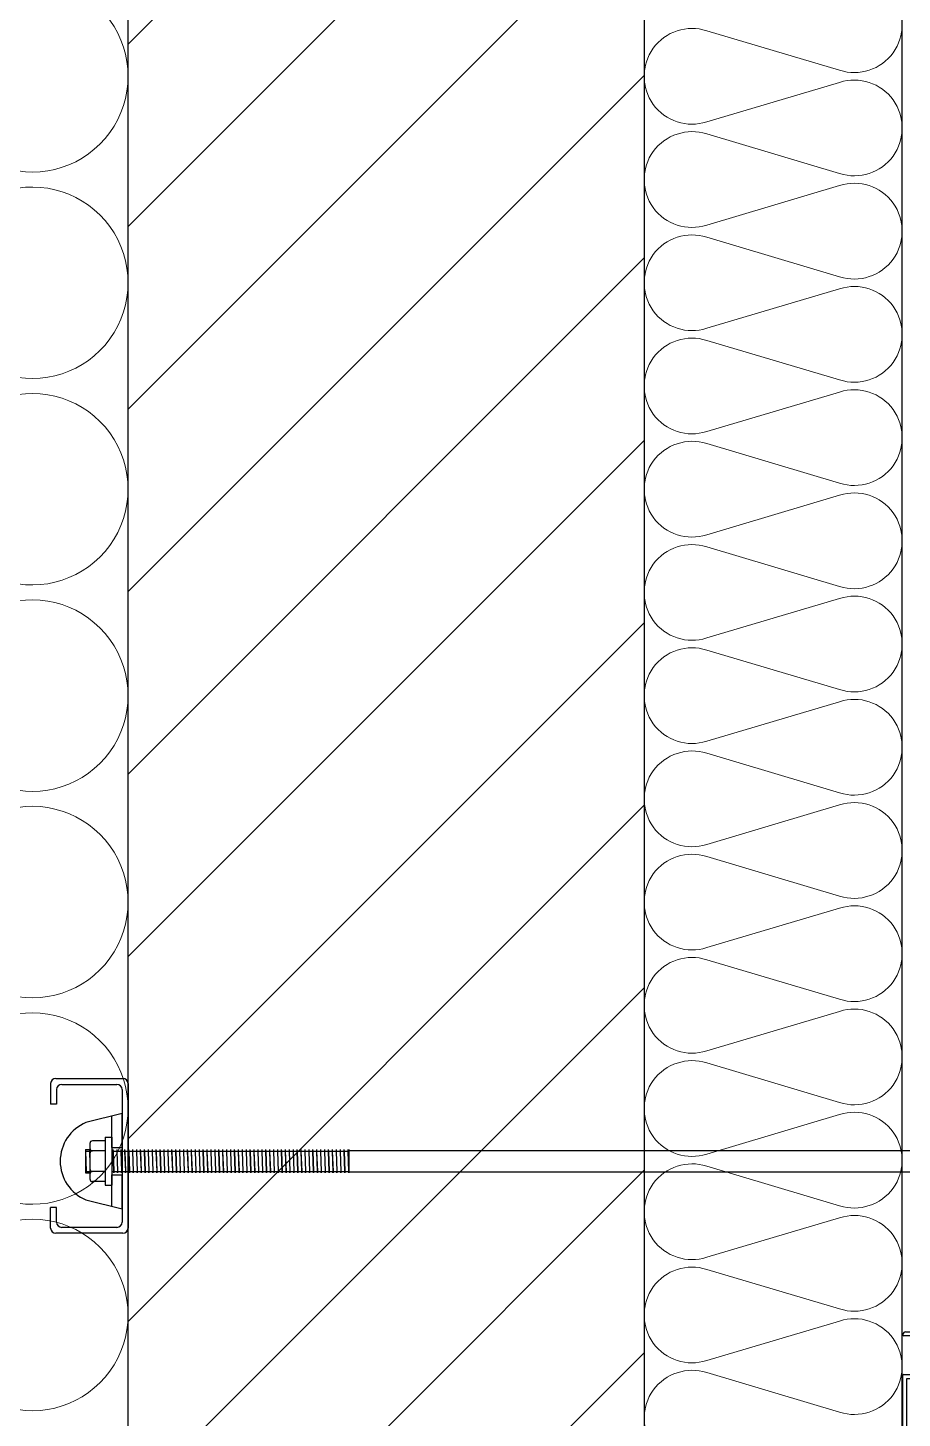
# Model space of a CAD drawing. Header units: millimetres. Extents: x 232323 to 272954, y -5343 to 8721.
# Drawn here: x 239774 to 240113, y 7435 to 7973 of the extents above; entities that cross this region are included whole.
import ezdxf

# ---------------------------------------------------------------- set-up
doc = ezdxf.new("R2010")
doc.units = ezdxf.units.MM
doc.header["$MEASUREMENT"] = 0
doc.linetypes.add('DASHDOTX2', pattern=[2, 1, -0.5, 0, -0.5])
doc.layers.get('0').update_dxf_attribs({"linetype": 'CONTINUOUS'})
for name, color, linetype, lineweight in [('A-MKXS-LEAD', 7, 'CONTINUOUS', 25), ('A-MKXS-MAK2', 3, 'DASHDOTX2', 25), ('A-WAXM-BLOC', 3, 'CONTINUOUS', 25), ('A-XXXX-FIN3', 4, 'CONTINUOUS', 25), ('A-XXXX-HATC', 8, 'CONTINUOUS', 18), ('A-XXXX-INSL2', 8, 'CONTINUOUS', 18)]:
    doc.layers.add(name, color=color, linetype=linetype, lineweight=lineweight)

# ---------------------------------------------------------------- blocks, each defined once
blk = doc.blocks.new('safeguard')
at = {"color": 6}
for p, q in [((1933061.79, 129645.73), (1933061.79, 129107.73)), ((1933111.79, 129645.73), (1933061.79, 129645.73)), ((1933111.79, 129645.73), (1933111.79, 129636.73)), ((1933062.39, 129645.13), (1933062.39, 129108.33)), ((1933111.19, 129645.13), (1933062.39, 129645.13)), ((1933111.19, 129645.13), (1933111.19, 129637.33)), ((1933111.19, 129637.33), (1933102.79, 129637.33)), ((1933102.79, 129636.73), (1933102.79, 129637.33)), ((1933111.79, 129636.73), (1933102.79, 129636.73)), ((1933065.24, 129136.32), (1933065.24, 129136.43)), ((1933065.34, 129136.43), (1933065.24, 129136.43)), ((1933065.31, 129109.93), (1933065.24, 129136.13)), ((1933065.54, 129136.43), (1933066.44, 129136.43)), ((1933066.74, 129136.13), (1933066.74, 129126.43)), ((1933081.74, 129126.43), (1933081.74, 129136.13)), ((1933082.04, 129136.43), (1933148.43, 129136.43)), ((1933148.73, 129136.13), (1933148.73, 129126.43)), ((1933163.74, 129126.43), (1933163.74, 129136.13)), ((1933164.04, 129136.43), (1933164.24, 129136.43)), ((1933165.24, 129135.43), (1933165.24, 129112.72)), ((1933066.74, 129126.43), (1933081.74, 129126.43)), ((1933083.28, 129123.35), (1933083.28, 129115.8)), ((1933083.61, 129123.96), (1933084.4, 129123.17)), ((1933083.64, 129124.39), (1933084.83, 129123.19)), ((1933083.78, 129124.69), (1933085.13, 129123.34)), ((1933084.01, 129124.92), (1933085.36, 129123.56)), ((1933084.31, 129125.06), (1933085.5, 129123.87)), ((1933084.74, 129125.08), (1933085.52, 129124.3)), ((1933086.02, 129122.93), (1933086.02, 129123.76)), ((1933093.52, 129123.43), (1933093.52, 129122.93)), ((1933100.97, 129123.43), (1933093.52, 129123.43)), ((1933100.97, 129123.43), (1933093.52, 129123.43)), ((1933100.97, 129122.93), (1933100.97, 129123.43)), ((1933108.47, 129123.76), (1933108.47, 129122.93)), ((1933109.76, 129125.08), (1933108.97, 129124.3)), ((1933110.18, 129125.06), (1933108.99, 129123.87)), ((1933110.49, 129124.92), (1933109.14, 129123.56)), ((1933110.71, 129124.69), (1933109.36, 129123.34)), ((1933110.86, 129124.39), (1933109.66, 129123.19)), ((1933110.88, 129123.96), (1933110.09, 129123.17)), ((1933111.29, 129115.8), (1933111.29, 129123.51)), ((1933148.73, 129126.43), (1933163.74, 129126.43)), ((1933093.02, 129122.43), (1933086.52, 129122.43)), ((1933107.97, 129122.43), (1933101.47, 129122.43)), ((1933066.74, 129115.73), (1933066.81, 129109.74)), ((1933072.24, 129115.73), (1933066.74, 129115.73)), ((1933069.19, 129115.73), (1933069.19, 129108.33)), ((1933069.79, 129115.73), (1933069.19, 129115.73)), ((1933069.79, 129115.73), (1933069.79, 129107.73)), ((1933072.24, 129108.73), (1933072.24, 129115.73)), ((1933083.23, 129115.66), (1933082.73, 129115.17)), ((1933082.73, 129114.46), (1933083.23, 129113.97)), ((1933083.28, 129113.82), (1933083.28, 129110.77)), ((1933111.29, 129110.77), (1933111.29, 129113.82)), ((1933111.85, 129115.17), (1933111.35, 129115.66)), ((1933111.35, 129113.97), (1933111.85, 129114.46)), ((1933069.79, 129107.73), (1933061.79, 129107.73)), ((1933069.19, 129108.33), (1933062.39, 129108.33)), ((1933065.31, 129109.43), (1933065.31, 129109.61)), ((1933065.49, 129109.43), (1933065.31, 129109.43)), ((1933066.51, 129109.43), (1933065.81, 129109.43)), ((1933066.81, 129109.43), (1933066.74, 129109.43)), ((1933066.81, 129109.43), (1933066.81, 129109.5)), ((1933081.28, 129107.22), (1933081.28, 129106.02)), ((1933082.46, 129107.22), (1933081.28, 129107.22)), ((1933083.27, 129110.68), (1933082.64, 129107.34)), ((1933113.29, 129107.22), (1933112.12, 129107.22)), ((1933113.29, 129106.02), (1933113.29, 129107.22)), ((1933161.24, 129108.72), (1933124.19, 129108.72)), ((1933080.98, 129105.72), (1933079.78, 129105.72)), ((1933114.79, 129105.72), (1933113.59, 129105.72))]:
    blk.add_line(p, q, dxfattribs=at)
for points in [[(1933087.46, 129124.93, 0.470454), (1933083.24, 129126.82), (1933083.24, 129134.93), (1933111.25, 129134.93), (1933111.25, 129126.82, 0.470454), (1933107.03, 129124.93)], [(1933114.79, 129108.42, 0.414215), (1933114.49, 129108.72), (1933113.62, 129108.72, -0.360888), (1933113.13, 129109.13), (1933112.8, 129110.88, -0.046392), (1933112.79, 129110.97), (1933112.79, 129113.91), (1933113.35, 129114.46, 0.414204), (1933113.35, 129115.17), (1933112.79, 129115.72), (1933112.79, 129134.93), (1933147.23, 129134.93), (1933147.23, 129125.23, 0.414214), (1933147.53, 129124.93), (1933148.73, 129124.93), (1933163.74, 129124.93), (1933163.74, 129112.72, -0.414214), (1933161.24, 129110.22), (1933159.39, 129110.22), (1933159.39, 129110.92, 0.414214), (1933159.09, 129111.22), (1933158.19, 129111.22, 0.414214), (1933157.89, 129110.92), (1933157.89, 129110.22), (1933142.89, 129110.22), (1933142.89, 129110.92, 0.414214), (1933142.59, 129111.22), (1933141.69, 129111.22, 0.414214), (1933141.39, 129110.92), (1933141.39, 129110.22), (1933126.38, 129110.22), (1933126.38, 129110.92, 0.414214), (1933126.08, 129111.22), (1933125.18, 129111.22, 0.414214), (1933124.88, 129110.92), (1933124.88, 129110.26), (1933124.2, 129110.26, 0.160398), (1933122.12, 129109.58, -0.156655), (1933114.79, 129107.22)], [(1933082.83, 129115.1, 0.414204), (1933082.83, 129114.53), (1933083.41, 129113.95), (1933083.41, 129107.12), (1933081.71, 129107.12, 0.414214), (1933081.41, 129106.82), (1933081.41, 129106.02, 0.414214), (1933081.71, 129105.72), (1933112.92, 129105.72, 0.414214), (1933113.22, 129106.02), (1933113.22, 129106.82, 0.414214), (1933112.92, 129107.12), (1933111.22, 129107.12), (1933111.22, 129113.95), (1933111.81, 129114.53, 0.414204), (1933111.81, 129115.1), (1933111.18, 129115.72), (1933110.22, 129115.72, 0.414214), (1933109.72, 129115.22), (1933109.72, 129107.22), (1933105.72, 129107.22), (1933105.72, 129107.42, 0.414214), (1933105.42, 129107.72), (1933105.02, 129107.72, 0.414214), (1933104.72, 129107.42), (1933104.72, 129107.22), (1933089.92, 129107.22), (1933089.92, 129107.42, 0.414214), (1933089.62, 129107.72), (1933089.22, 129107.72, 0.414214), (1933088.92, 129107.42), (1933088.92, 129107.22), (1933084.91, 129107.22), (1933084.91, 129115.22, 0.414214), (1933084.41, 129115.72), (1933083.46, 129115.72)]]:
    blk.add_lwpolyline(points, format="xyb", close=True, dxfattribs=at)
blk.add_lwpolyline([(1933079.78, 129108.42), (1933080.9, 129108.42, 0.360887), (1933081.39, 129108.83), (1933081.78, 129110.88, 0.046392), (1933081.78, 129110.97), (1933081.78, 129113.91), (1933081.23, 129114.46, -0.414204), (1933081.23, 129115.17), (1933081.78, 129115.72), (1933081.78, 129124.93), (1933066.74, 129124.93), (1933066.74, 129117.23), (1933073.44, 129117.23, -0.414214), (1933073.74, 129116.93), (1933073.74, 129109.46, 0.137442), (1933079.78, 129107.23), (1933079.78, 129108.42, 0.137442)], format="xyb", dxfattribs=at)
for centre in [(1933084.57, 129124.13), (1933109.93, 129124.13)]:
    blk.add_circle(centre, 0.97, dxfattribs=at)
for centre, radius, start, end in [((1933065.54, 129136.13), 0.3, 90, 180.1606), ((1933066.44, 129136.13), 0.3, 0, 90), ((1933082.04, 129136.13), 0.3, 90, 180), ((1933148.43, 129136.13), 0.3, 0, 90), ((1933164.04, 129136.13), 0.3, 90, 180), ((1933164.24, 129135.43), 1, 0, 90), ((1933084.57, 129124.13), 1.5, 345.929, 211.1315), ((1933086.52, 129122.93), 0.5, 180, 270), ((1933093.02, 129122.93), 0.5, 270, 0), ((1933101.47, 129122.93), 0.5, 180, 270), ((1933107.97, 129122.93), 0.5, 270, 0), ((1933109.93, 129124.13), 1.5, 335.9069, 194.071), ((1933083.08, 129114.81), 0.5, 135.0009, 224.9991), ((1933083.08, 129115.8), 0.2, 315.0009, 0), ((1933083.08, 129113.82), 0.2, 0, 44.9991), ((1933111.49, 129115.8), 0.2, 180, 224.9991), ((1933111.49, 129113.82), 0.2, 135.0009, 180), ((1933111.49, 129114.81), 0.5, 315.0009, 44.9991), ((1933161.24, 129112.72), 4, 270, 0), ((1933065.81, 129109.93), 0.5, 180.1606, 270), ((1933066.51, 129109.73), 0.3, 270, 0.6758), ((1933080.75, 129119.14), 13.45, 230.74, 265.8923), ((1933082.46, 129107.42), 0.2, 269.9999, 334.9831), ((1933083.08, 129110.77), 0.2, 334.9831, 0), ((1933111.49, 129110.77), 0.2, 180, 205.0171), ((1933112.12, 129107.42), 0.2, 205.0171, 270.0001), ((1933115.08, 129119.06), 13.34, 268.7966, 306.45), ((1933124.19, 129106.72), 2, 90, 126.45), ((1933080.98, 129106.02), 0.3, 270, 0), ((1933113.59, 129106.02), 0.3, 180, 269.9958)]:
    blk.add_arc(centre, radius, start, end, dxfattribs=at)
blk = doc.blocks.new('방열도어-양개')
at = {"color": 1}
for p, q in [((-391.34, 3201.66), (-365.34, 3201.66)), ((-393.34, 3199.66), (-393.34, 3191.66)), ((-391.04, 3197.36), (-391.04, 3191.66)), ((-389.04, 3199.36), (-367.64, 3199.36)), ((-365.64, 3197.36), (-365.64, 3145.96)), ((-363.34, 3199.66), (-363.34, 3143.66)), ((-391.04, 3191.66), (-393.34, 3191.66)), ((-365.64, 3188.09), (-379.64, 3184.59)), ((-369.64, 3174.89), (-369.64, 3187.09)), ((-365.64, 3174.89), (-365.64, 3188.09)), ((-379.84, 3174.14), (-379.82, 3173.54)), ((-379.84, 3174.14), (-379.84, 3173.54)), ((-379.84, 3174.14), (-379.84, 3165.04)), ((-379.84, 3174.14), (-378.14, 3174.14)), ((-379.84, 3174.11), (-379.8, 3173.54)), ((-379.84, 3173.54), (-379.57, 3165.64)), ((-379.84, 3173.54), (-378.14, 3173.54)), ((-379.82, 3173.54), (-379.54, 3165.64)), ((-379.8, 3173.54), (-379.52, 3165.64)), ((-378.32, 3174.14), (-378.33, 3173.54)), ((-378.33, 3173.54), (-378.14, 3168.33)), ((-378.32, 3174.14), (-378.3, 3173.54)), ((-378.32, 3174.11), (-378.28, 3173.54)), ((-378.3, 3173.54), (-378.14, 3169.02)), ((-378.28, 3173.54), (-378.14, 3169.72)), ((-378.14, 3176.46), (-378.14, 3162.72)), ((-372.19, 3173.59), (-378.14, 3173.59)), ((-372.19, 3177.49), (-377.12, 3177.49)), ((-372.19, 3178.89), (-372.19, 3160.29)), ((-372.19, 3178.89), (-369.64, 3178.89)), ((-369.64, 3178.89), (-369.64, 3160.29)), ((-369.64, 3174.89), (-365.64, 3174.89)), ((-369.64, 3173.54), (-277.84, 3173.54)), ((-369.22, 3174.14), (-369.22, 3173.54)), ((-369.22, 3174.14), (-369.2, 3173.54)), ((-369.22, 3174.11), (-369.17, 3173.54)), ((-369.22, 3173.54), (-368.94, 3165.64)), ((-369.2, 3173.54), (-368.92, 3165.64)), ((-369.17, 3173.54), (-368.9, 3165.64)), ((-367.7, 3174.14), (-367.68, 3173.54)), ((-367.7, 3174.14), (-367.7, 3173.54)), ((-367.7, 3174.11), (-367.65, 3173.54)), ((-367.7, 3173.54), (-367.43, 3165.64)), ((-367.68, 3173.54), (-367.4, 3165.64)), ((-367.65, 3173.54), (-367.38, 3165.64)), ((-366.18, 3174.14), (-366.19, 3173.54)), ((-366.19, 3173.54), (-365.91, 3165.64)), ((-366.18, 3174.14), (-366.16, 3173.54)), ((-366.18, 3174.11), (-366.14, 3173.54)), ((-366.16, 3173.54), (-365.89, 3165.64)), ((-366.14, 3173.54), (-365.86, 3165.64)), ((-364.66, 3174.14), (-364.67, 3173.54)), ((-364.67, 3173.54), (-364.39, 3165.64)), ((-364.66, 3174.14), (-364.64, 3173.54)), ((-364.66, 3174.11), (-364.62, 3173.54)), ((-364.64, 3173.54), (-364.37, 3165.64)), ((-364.62, 3173.54), (-364.34, 3165.64)), ((-363.15, 3174.14), (-363.13, 3173.54)), ((-363.15, 3174.14), (-363.15, 3173.54)), ((-363.15, 3174.11), (-363.1, 3173.54)), ((-363.15, 3173.54), (-362.87, 3165.64)), ((-363.13, 3173.54), (-362.85, 3165.64)), ((-363.1, 3173.54), (-362.83, 3165.64)), ((-361.63, 3174.14), (-361.61, 3173.54)), ((-361.63, 3174.14), (-361.63, 3173.54)), ((-361.63, 3174.11), (-361.58, 3173.54)), ((-361.63, 3173.54), (-361.36, 3165.64)), ((-361.61, 3173.54), (-361.33, 3165.64)), ((-361.58, 3173.54), (-361.31, 3165.64)), ((-360.11, 3174.14), (-360.12, 3173.54)), ((-360.12, 3173.54), (-359.84, 3165.64)), ((-360.11, 3174.14), (-360.09, 3173.54)), ((-360.11, 3174.11), (-360.07, 3173.54)), ((-360.09, 3173.54), (-359.81, 3165.64)), ((-360.07, 3173.54), (-359.79, 3165.64)), ((-358.59, 3174.14), (-358.6, 3173.54)), ((-358.6, 3173.54), (-358.32, 3165.64)), ((-358.59, 3174.14), (-358.57, 3173.54)), ((-358.59, 3174.11), (-358.55, 3173.54)), ((-358.57, 3173.54), (-358.3, 3165.64)), ((-358.55, 3173.54), (-358.27, 3165.64)), ((-357.08, 3174.14), (-357.06, 3173.54)), ((-357.08, 3174.14), (-357.08, 3173.54)), ((-357.08, 3174.11), (-357.03, 3173.54)), ((-357.08, 3173.54), (-356.8, 3165.64)), ((-357.06, 3173.54), (-356.78, 3165.64)), ((-357.03, 3173.54), (-356.75, 3165.64)), ((-355.56, 3174.14), (-355.54, 3173.54)), ((-355.56, 3174.14), (-355.56, 3173.54)), ((-355.56, 3174.11), (-355.51, 3173.54)), ((-355.56, 3173.54), (-355.29, 3165.64)), ((-355.54, 3173.54), (-355.26, 3165.64)), ((-355.51, 3173.54), (-355.24, 3165.64)), ((-354.04, 3174.14), (-354.05, 3173.54)), ((-354.05, 3173.54), (-353.77, 3165.64)), ((-354.04, 3174.14), (-354.02, 3173.54)), ((-354.04, 3174.11), (-354, 3173.54)), ((-354.02, 3173.54), (-353.74, 3165.64)), ((-354, 3173.54), (-353.72, 3165.64)), ((-352.52, 3174.14), (-352.53, 3173.54)), ((-352.53, 3173.54), (-352.25, 3165.64)), ((-352.52, 3174.14), (-352.5, 3173.54)), ((-352.52, 3174.11), (-352.48, 3173.54)), ((-352.5, 3173.54), (-352.23, 3165.64)), ((-352.48, 3173.54), (-352.2, 3165.64)), ((-351.01, 3174.14), (-350.99, 3173.54)), ((-351.01, 3174.14), (-351.01, 3173.54)), ((-351.01, 3174.11), (-350.96, 3173.54)), ((-351.01, 3173.54), (-350.73, 3165.64)), ((-350.99, 3173.54), (-350.71, 3165.64)), ((-350.96, 3173.54), (-350.68, 3165.64)), ((-349.49, 3174.14), (-349.47, 3173.54)), ((-349.49, 3174.14), (-349.49, 3173.54)), ((-349.49, 3174.11), (-349.44, 3173.54)), ((-349.49, 3173.54), (-349.22, 3165.64)), ((-349.47, 3173.54), (-349.19, 3165.64)), ((-349.44, 3173.54), (-349.17, 3165.64)), ((-347.97, 3174.14), (-347.95, 3173.54)), ((-347.97, 3174.14), (-347.97, 3173.54)), ((-347.97, 3174.11), (-347.93, 3173.54)), ((-347.97, 3173.54), (-347.7, 3165.64)), ((-347.95, 3173.54), (-347.67, 3165.64)), ((-347.93, 3173.54), (-347.65, 3165.64)), ((-346.45, 3174.14), (-346.46, 3173.54)), ((-346.46, 3173.54), (-346.18, 3165.64)), ((-346.45, 3174.14), (-346.43, 3173.54)), ((-346.45, 3174.11), (-346.41, 3173.54)), ((-346.43, 3173.54), (-346.16, 3165.64)), ((-346.41, 3173.54), (-346.13, 3165.64)), ((-344.94, 3174.14), (-344.91, 3173.54)), ((-344.94, 3174.14), (-344.94, 3173.54)), ((-344.94, 3173.54), (-344.66, 3165.64)), ((-344.93, 3174.11), (-344.89, 3173.54)), ((-344.91, 3173.54), (-344.64, 3165.64)), ((-344.89, 3173.54), (-344.61, 3165.64)), ((-343.42, 3174.14), (-343.4, 3173.54)), ((-343.42, 3174.14), (-343.42, 3173.54)), ((-343.42, 3174.11), (-343.37, 3173.54)), ((-343.42, 3173.54), (-343.15, 3165.64)), ((-343.4, 3173.54), (-343.12, 3165.64)), ((-343.37, 3173.54), (-343.1, 3165.64)), ((-341.9, 3174.14), (-341.88, 3173.54)), ((-341.9, 3174.14), (-341.9, 3173.54)), ((-341.9, 3174.11), (-341.86, 3173.54)), ((-341.9, 3173.54), (-341.63, 3165.64)), ((-341.88, 3173.54), (-341.6, 3165.64)), ((-341.86, 3173.54), (-341.58, 3165.64)), ((-340.38, 3174.14), (-340.39, 3173.54)), ((-340.39, 3173.54), (-340.11, 3165.64)), ((-340.38, 3174.14), (-340.36, 3173.54)), ((-340.38, 3174.11), (-340.34, 3173.54)), ((-340.36, 3173.54), (-340.09, 3165.64)), ((-340.34, 3173.54), (-340.06, 3165.64)), ((-338.87, 3174.14), (-338.84, 3173.54)), ((-338.87, 3174.14), (-338.87, 3173.54)), ((-338.87, 3173.54), (-338.59, 3165.64)), ((-338.86, 3174.11), (-338.82, 3173.54)), ((-338.84, 3173.54), (-338.57, 3165.64)), ((-338.82, 3173.54), (-338.54, 3165.64)), ((-337.35, 3174.14), (-337.33, 3173.54)), ((-337.35, 3174.14), (-337.35, 3173.54)), ((-337.35, 3174.11), (-337.3, 3173.54)), ((-337.35, 3173.54), (-337.07, 3165.64)), ((-337.33, 3173.54), (-337.05, 3165.64)), ((-337.3, 3173.54), (-337.03, 3165.64)), ((-335.83, 3174.14), (-335.81, 3173.54)), ((-335.83, 3174.14), (-335.83, 3173.54)), ((-335.83, 3174.11), (-335.79, 3173.54)), ((-335.83, 3173.54), (-335.56, 3165.64)), ((-335.81, 3173.54), (-335.53, 3165.64)), ((-335.79, 3173.54), (-335.51, 3165.64)), ((-334.31, 3174.14), (-334.32, 3173.54)), ((-334.32, 3173.54), (-334.04, 3165.64)), ((-334.31, 3174.14), (-334.29, 3173.54)), ((-334.31, 3174.11), (-334.27, 3173.54)), ((-334.29, 3173.54), (-334.02, 3165.64)), ((-334.27, 3173.54), (-333.99, 3165.64)), ((-332.8, 3174.14), (-332.77, 3173.54)), ((-332.8, 3174.14), (-332.8, 3173.54)), ((-332.8, 3173.54), (-332.52, 3165.64)), ((-332.79, 3174.11), (-332.75, 3173.54)), ((-332.77, 3173.54), (-332.5, 3165.64)), ((-332.75, 3173.54), (-332.47, 3165.64)), ((-331.28, 3174.14), (-331.26, 3173.54)), ((-331.28, 3174.14), (-331.28, 3173.54)), ((-331.28, 3174.11), (-331.23, 3173.54)), ((-331.28, 3173.54), (-331, 3165.64)), ((-331.26, 3173.54), (-330.98, 3165.64)), ((-331.23, 3173.54), (-330.96, 3165.64)), ((-329.76, 3174.14), (-329.74, 3173.54)), ((-329.76, 3174.14), (-329.76, 3173.54)), ((-329.76, 3174.11), (-329.72, 3173.54)), ((-329.76, 3173.54), (-329.49, 3165.64)), ((-329.74, 3173.54), (-329.46, 3165.64)), ((-329.72, 3173.54), (-329.44, 3165.64)), ((-328.24, 3174.14), (-328.25, 3173.54)), ((-328.25, 3173.54), (-327.97, 3165.64)), ((-328.24, 3174.14), (-328.22, 3173.54)), ((-328.24, 3174.11), (-328.2, 3173.54)), ((-328.22, 3173.54), (-327.95, 3165.64)), ((-328.2, 3173.54), (-327.92, 3165.64)), ((-326.72, 3174.14), (-326.73, 3173.54)), ((-326.73, 3173.54), (-326.45, 3165.64)), ((-326.72, 3174.14), (-326.7, 3173.54)), ((-326.72, 3174.11), (-326.68, 3173.54)), ((-326.7, 3173.54), (-326.43, 3165.64)), ((-326.68, 3173.54), (-326.4, 3165.64)), ((-325.21, 3174.14), (-325.19, 3173.54)), ((-325.21, 3174.14), (-325.21, 3173.54)), ((-325.21, 3174.11), (-325.16, 3173.54)), ((-325.21, 3173.54), (-324.93, 3165.64)), ((-325.19, 3173.54), (-324.91, 3165.64)), ((-325.16, 3173.54), (-324.89, 3165.64)), ((-323.69, 3174.14), (-323.67, 3173.54)), ((-323.69, 3174.14), (-323.69, 3173.54)), ((-323.69, 3174.11), (-323.64, 3173.54)), ((-323.69, 3173.54), (-323.42, 3165.64)), ((-323.67, 3173.54), (-323.39, 3165.64)), ((-323.64, 3173.54), (-323.37, 3165.64)), ((-322.17, 3174.14), (-322.18, 3173.54)), ((-322.18, 3173.54), (-321.9, 3165.64)), ((-322.17, 3174.14), (-322.15, 3173.54)), ((-322.17, 3174.11), (-322.13, 3173.54)), ((-322.15, 3173.54), (-321.88, 3165.64)), ((-322.13, 3173.54), (-321.85, 3165.64)), ((-320.65, 3174.14), (-320.66, 3173.54)), ((-320.66, 3173.54), (-320.38, 3165.64)), ((-320.65, 3174.14), (-320.63, 3173.54)), ((-320.65, 3174.11), (-320.61, 3173.54)), ((-320.63, 3173.54), (-320.36, 3165.64)), ((-320.61, 3173.54), (-320.33, 3165.64)), ((-319.14, 3174.14), (-319.12, 3173.54)), ((-319.14, 3174.14), (-319.14, 3173.54)), ((-319.14, 3174.11), (-319.09, 3173.54)), ((-319.14, 3173.54), (-318.86, 3165.64)), ((-319.12, 3173.54), (-318.84, 3165.64)), ((-319.09, 3173.54), (-318.82, 3165.64)), ((-317.62, 3174.14), (-317.6, 3173.54)), ((-317.62, 3174.14), (-317.62, 3173.54)), ((-317.62, 3174.11), (-317.57, 3173.54)), ((-317.62, 3173.54), (-317.35, 3165.64)), ((-317.6, 3173.54), (-317.32, 3165.64)), ((-317.57, 3173.54), (-317.3, 3165.64)), ((-316.1, 3174.14), (-316.11, 3173.54)), ((-316.11, 3173.54), (-315.83, 3165.64)), ((-316.1, 3174.14), (-316.08, 3173.54)), ((-316.1, 3174.11), (-316.06, 3173.54)), ((-316.08, 3173.54), (-315.8, 3165.64)), ((-316.06, 3173.54), (-315.78, 3165.64)), ((-314.58, 3174.14), (-314.59, 3173.54)), ((-314.59, 3173.54), (-314.31, 3165.64)), ((-314.58, 3174.14), (-314.56, 3173.54)), ((-314.58, 3174.11), (-314.54, 3173.54)), ((-314.56, 3173.54), (-314.29, 3165.64)), ((-314.54, 3173.54), (-314.26, 3165.64)), ((-313.07, 3174.14), (-313.05, 3173.54)), ((-313.07, 3174.14), (-313.07, 3173.54)), ((-313.07, 3174.11), (-313.02, 3173.54)), ((-313.07, 3173.54), (-312.79, 3165.64)), ((-313.05, 3173.54), (-312.77, 3165.64)), ((-313.02, 3173.54), (-312.74, 3165.64)), ((-311.55, 3174.14), (-311.53, 3173.54)), ((-311.55, 3174.14), (-311.55, 3173.54)), ((-311.55, 3174.11), (-311.5, 3173.54)), ((-311.55, 3173.54), (-311.28, 3165.64)), ((-311.53, 3173.54), (-311.25, 3165.64)), ((-311.5, 3173.54), (-311.23, 3165.64)), ((-310.03, 3174.14), (-310.04, 3173.54)), ((-310.04, 3173.54), (-309.76, 3165.64)), ((-310.03, 3174.14), (-310.01, 3173.54)), ((-310.03, 3174.11), (-309.99, 3173.54)), ((-310.01, 3173.54), (-309.73, 3165.64)), ((-309.99, 3173.54), (-309.71, 3165.64)), ((-308.51, 3174.14), (-308.52, 3173.54)), ((-308.52, 3173.54), (-308.24, 3165.64)), ((-308.51, 3174.14), (-308.49, 3173.54)), ((-308.51, 3174.11), (-308.47, 3173.54)), ((-308.49, 3173.54), (-308.22, 3165.64)), ((-308.47, 3173.54), (-308.19, 3165.64)), ((-307, 3174.14), (-306.98, 3173.54)), ((-307, 3174.14), (-307, 3173.54)), ((-307, 3173.54), (-306.72, 3165.64)), ((-306.99, 3174.11), (-306.95, 3173.54)), ((-306.98, 3173.54), (-306.7, 3165.64)), ((-306.95, 3173.54), (-306.67, 3165.64)), ((-305.48, 3174.14), (-305.46, 3173.54)), ((-305.48, 3174.14), (-305.48, 3173.54)), ((-305.48, 3174.11), (-305.43, 3173.54)), ((-305.48, 3173.54), (-305.21, 3165.64)), ((-305.46, 3173.54), (-305.18, 3165.64)), ((-305.43, 3173.54), (-305.16, 3165.64)), ((-303.96, 3174.14), (-303.94, 3173.54)), ((-303.96, 3174.14), (-303.96, 3173.54)), ((-303.96, 3174.11), (-303.92, 3173.54)), ((-303.96, 3173.54), (-303.69, 3165.64)), ((-303.94, 3173.54), (-303.66, 3165.64)), ((-303.92, 3173.54), (-303.64, 3165.64)), ((-302.44, 3174.14), (-302.45, 3173.54)), ((-302.45, 3173.54), (-302.17, 3165.64)), ((-302.44, 3174.14), (-302.42, 3173.54)), ((-302.44, 3174.11), (-302.4, 3173.54)), ((-302.42, 3173.54), (-302.15, 3165.64)), ((-302.4, 3173.54), (-302.12, 3165.64)), ((-300.93, 3174.14), (-300.9, 3173.54)), ((-300.93, 3174.14), (-300.93, 3173.54)), ((-300.93, 3173.54), (-300.65, 3165.64)), ((-300.92, 3174.11), (-300.88, 3173.54)), ((-300.9, 3173.54), (-300.63, 3165.64)), ((-300.88, 3173.54), (-300.6, 3165.64)), ((-299.41, 3174.14), (-299.39, 3173.54)), ((-299.41, 3174.14), (-299.41, 3173.54)), ((-299.41, 3174.11), (-299.36, 3173.54)), ((-299.41, 3173.54), (-299.13, 3165.64)), ((-299.39, 3173.54), (-299.11, 3165.64)), ((-299.36, 3173.54), (-299.09, 3165.64)), ((-297.89, 3174.14), (-297.87, 3173.54)), ((-297.89, 3174.14), (-297.89, 3173.54)), ((-297.89, 3174.11), (-297.85, 3173.54)), ((-297.89, 3173.54), (-297.62, 3165.64)), ((-297.87, 3173.54), (-297.59, 3165.64)), ((-297.85, 3173.54), (-297.57, 3165.64)), ((-296.37, 3174.14), (-296.38, 3173.54)), ((-296.38, 3173.54), (-296.1, 3165.64)), ((-296.37, 3174.14), (-296.35, 3173.54)), ((-296.37, 3174.11), (-296.33, 3173.54)), ((-296.35, 3173.54), (-296.08, 3165.64)), ((-296.33, 3173.54), (-296.05, 3165.64)), ((-294.86, 3174.14), (-294.83, 3173.54)), ((-294.86, 3174.14), (-294.86, 3173.54)), ((-294.86, 3173.54), (-294.58, 3165.64)), ((-294.85, 3174.11), (-294.81, 3173.54)), ((-294.83, 3173.54), (-294.56, 3165.64)), ((-294.81, 3173.54), (-294.53, 3165.64)), ((-293.34, 3174.14), (-293.32, 3173.54)), ((-293.34, 3174.14), (-293.34, 3173.54)), ((-293.34, 3174.11), (-293.29, 3173.54)), ((-293.34, 3173.54), (-293.06, 3165.64)), ((-293.32, 3173.54), (-293.04, 3165.64)), ((-293.29, 3173.54), (-293.02, 3165.64)), ((-291.82, 3174.14), (-291.8, 3173.54)), ((-291.82, 3174.14), (-291.82, 3173.54)), ((-291.82, 3174.11), (-291.78, 3173.54)), ((-291.82, 3173.54), (-291.55, 3165.64)), ((-291.8, 3173.54), (-291.52, 3165.64)), ((-291.78, 3173.54), (-291.5, 3165.64)), ((-290.3, 3174.14), (-290.31, 3173.54)), ((-290.31, 3173.54), (-290.03, 3165.64)), ((-290.3, 3174.14), (-290.28, 3173.54)), ((-290.3, 3174.11), (-290.26, 3173.54)), ((-290.28, 3173.54), (-290.01, 3165.64)), ((-290.26, 3173.54), (-289.98, 3165.64)), ((-288.78, 3174.14), (-288.79, 3173.54)), ((-288.79, 3173.54), (-288.51, 3165.64)), ((-288.78, 3174.14), (-288.76, 3173.54)), ((-288.78, 3174.11), (-288.74, 3173.54)), ((-288.76, 3173.54), (-288.49, 3165.64)), ((-288.74, 3173.54), (-288.46, 3165.64)), ((-287.27, 3174.14), (-287.25, 3173.54)), ((-287.27, 3174.14), (-287.27, 3173.54)), ((-287.27, 3174.11), (-287.22, 3173.54)), ((-287.27, 3173.54), (-286.99, 3165.64)), ((-287.25, 3173.54), (-286.97, 3165.64)), ((-287.22, 3173.54), (-286.95, 3165.64)), ((-285.75, 3174.14), (-285.73, 3173.54)), ((-285.75, 3174.14), (-285.75, 3173.54)), ((-285.75, 3174.11), (-285.7, 3173.54)), ((-285.75, 3173.54), (-285.48, 3165.64)), ((-285.73, 3173.54), (-285.45, 3165.64)), ((-285.7, 3173.54), (-285.43, 3165.64)), ((-284.23, 3174.14), (-284.24, 3173.54)), ((-284.24, 3173.54), (-283.96, 3165.64)), ((-284.23, 3174.14), (-284.21, 3173.54)), ((-284.23, 3174.11), (-284.19, 3173.54)), ((-284.21, 3173.54), (-283.94, 3165.64)), ((-284.19, 3173.54), (-283.91, 3165.64)), ((-282.71, 3174.14), (-282.72, 3173.54)), ((-282.72, 3173.54), (-282.44, 3165.64)), ((-282.71, 3174.14), (-282.69, 3173.54)), ((-282.71, 3174.11), (-282.67, 3173.54)), ((-282.69, 3173.54), (-282.42, 3165.64)), ((-282.67, 3173.54), (-282.39, 3165.64)), ((-281.2, 3174.14), (-281.18, 3173.54)), ((-281.2, 3174.14), (-281.2, 3173.54)), ((-281.2, 3174.11), (-281.15, 3173.54)), ((-281.2, 3173.54), (-280.92, 3165.64)), ((-281.18, 3173.54), (-280.9, 3165.64)), ((-281.15, 3173.54), (-280.88, 3165.64)), ((-279.68, 3174.14), (-279.66, 3173.54)), ((-279.68, 3174.14), (-279.68, 3173.54)), ((-279.68, 3174.11), (-279.63, 3173.54)), ((-279.68, 3173.54), (-279.41, 3165.64)), ((-279.66, 3173.54), (-279.38, 3165.64)), ((-279.63, 3173.54), (-279.36, 3165.64)), ((-278.16, 3174.14), (-278.17, 3173.54)), ((-278.17, 3173.54), (-277.89, 3165.64)), ((-278.16, 3174.14), (-278.14, 3173.54)), ((-278.16, 3174.11), (-278.12, 3173.54)), ((-278.14, 3173.54), (-277.86, 3165.64)), ((-278.12, 3173.54), (-277.84, 3165.75)), ((-277.84, 3174.14), (-277.84, 3165.04)), ((-277.84, 3173.74), (-22.54, 3173.74)), ((-379.84, 3165.64), (-378.14, 3165.64)), ((-379.84, 3165.04), (-378.14, 3165.04)), ((-379.52, 3165.07), (-379.57, 3165.64)), ((-379.54, 3165.64), (-379.52, 3165.04)), ((-379.52, 3165.04), (-379.52, 3165.64)), ((-372.19, 3165.59), (-378.14, 3165.59)), ((-369.64, 3165.64), (-277.84, 3165.64)), ((-369.64, 3152.09), (-369.64, 3164.29)), ((-369.64, 3164.29), (-365.64, 3164.29)), ((-368.9, 3165.07), (-368.94, 3165.64)), ((-368.92, 3165.64), (-368.9, 3165.04)), ((-368.9, 3165.04), (-368.9, 3165.64)), ((-367.38, 3165.07), (-367.43, 3165.64)), ((-367.4, 3165.64), (-367.38, 3165.04)), ((-367.38, 3165.04), (-367.38, 3165.64)), ((-365.87, 3165.07), (-365.91, 3165.64)), ((-365.89, 3165.64), (-365.86, 3165.04)), ((-365.86, 3165.04), (-365.86, 3165.64)), ((-365.64, 3151.09), (-365.64, 3164.29)), ((-364.35, 3165.07), (-364.39, 3165.64)), ((-364.37, 3165.64), (-364.35, 3165.04)), ((-364.35, 3165.04), (-364.34, 3165.64)), ((-362.83, 3165.07), (-362.87, 3165.64)), ((-362.85, 3165.64), (-362.83, 3165.04)), ((-362.83, 3165.04), (-362.83, 3165.64)), ((-361.31, 3165.07), (-361.36, 3165.64)), ((-361.33, 3165.64), (-361.31, 3165.04)), ((-361.31, 3165.04), (-361.31, 3165.64)), ((-359.79, 3165.07), (-359.84, 3165.64)), ((-359.81, 3165.64), (-359.79, 3165.04)), ((-359.79, 3165.04), (-359.79, 3165.64)), ((-358.28, 3165.07), (-358.32, 3165.64)), ((-358.3, 3165.64), (-358.28, 3165.04)), ((-358.28, 3165.04), (-358.27, 3165.64)), ((-356.76, 3165.07), (-356.8, 3165.64)), ((-356.78, 3165.64), (-356.76, 3165.04)), ((-356.76, 3165.04), (-356.75, 3165.64)), ((-355.24, 3165.07), (-355.29, 3165.64)), ((-355.26, 3165.64), (-355.24, 3165.04)), ((-355.24, 3165.04), (-355.24, 3165.64)), ((-353.72, 3165.07), (-353.77, 3165.64)), ((-353.74, 3165.64), (-353.72, 3165.04)), ((-353.72, 3165.04), (-353.72, 3165.64)), ((-352.21, 3165.07), (-352.25, 3165.64)), ((-352.23, 3165.64), (-352.21, 3165.04)), ((-352.21, 3165.04), (-352.2, 3165.64)), ((-350.69, 3165.07), (-350.73, 3165.64)), ((-350.71, 3165.64), (-350.69, 3165.04)), ((-350.69, 3165.04), (-350.68, 3165.64)), ((-349.17, 3165.07), (-349.22, 3165.64)), ((-349.19, 3165.64), (-349.17, 3165.04)), ((-349.17, 3165.04), (-349.17, 3165.64)), ((-347.65, 3165.07), (-347.7, 3165.64)), ((-347.67, 3165.64), (-347.65, 3165.04)), ((-347.65, 3165.04), (-347.65, 3165.64)), ((-346.14, 3165.07), (-346.18, 3165.64)), ((-346.16, 3165.64), (-346.14, 3165.04)), ((-346.14, 3165.04), (-346.13, 3165.64)), ((-344.62, 3165.07), (-344.66, 3165.64)), ((-344.64, 3165.64), (-344.62, 3165.04)), ((-344.62, 3165.04), (-344.61, 3165.64)), ((-343.1, 3165.07), (-343.15, 3165.64)), ((-343.12, 3165.64), (-343.1, 3165.04)), ((-343.1, 3165.04), (-343.1, 3165.64)), ((-341.58, 3165.07), (-341.63, 3165.64)), ((-341.6, 3165.64), (-341.58, 3165.04)), ((-341.58, 3165.04), (-341.58, 3165.64)), ((-340.07, 3165.07), (-340.11, 3165.64)), ((-340.09, 3165.64), (-340.07, 3165.04)), ((-340.07, 3165.04), (-340.06, 3165.64)), ((-338.55, 3165.07), (-338.59, 3165.64)), ((-338.57, 3165.64), (-338.55, 3165.04)), ((-338.55, 3165.04), (-338.54, 3165.64)), ((-337.03, 3165.07), (-337.07, 3165.64)), ((-337.05, 3165.64), (-337.03, 3165.04)), ((-337.03, 3165.04), (-337.03, 3165.64)), ((-335.51, 3165.07), (-335.56, 3165.64)), ((-335.53, 3165.64), (-335.51, 3165.04)), ((-335.51, 3165.04), (-335.51, 3165.64)), ((-334, 3165.07), (-334.04, 3165.64)), ((-334.02, 3165.64), (-333.99, 3165.04)), ((-333.99, 3165.04), (-333.99, 3165.64)), ((-332.48, 3165.07), (-332.52, 3165.64)), ((-332.5, 3165.64), (-332.48, 3165.04)), ((-332.48, 3165.04), (-332.47, 3165.64)), ((-330.96, 3165.07), (-331, 3165.64)), ((-330.98, 3165.64), (-330.96, 3165.04)), ((-330.96, 3165.04), (-330.96, 3165.64)), ((-329.44, 3165.07), (-329.49, 3165.64)), ((-329.46, 3165.64), (-329.44, 3165.04)), ((-329.44, 3165.04), (-329.44, 3165.64)), ((-327.93, 3165.07), (-327.97, 3165.64)), ((-327.95, 3165.64), (-327.92, 3165.04)), ((-327.92, 3165.04), (-327.92, 3165.64)), ((-326.41, 3165.07), (-326.45, 3165.64)), ((-326.43, 3165.64), (-326.41, 3165.04)), ((-326.41, 3165.04), (-326.4, 3165.64)), ((-324.89, 3165.07), (-324.93, 3165.64)), ((-324.91, 3165.64), (-324.89, 3165.04)), ((-324.89, 3165.04), (-324.89, 3165.64)), ((-323.37, 3165.07), (-323.42, 3165.64)), ((-323.39, 3165.64), (-323.37, 3165.04)), ((-323.37, 3165.04), (-323.37, 3165.64)), ((-321.86, 3165.07), (-321.9, 3165.64)), ((-321.88, 3165.64), (-321.85, 3165.04)), ((-321.85, 3165.04), (-321.85, 3165.64)), ((-320.34, 3165.07), (-320.38, 3165.64)), ((-320.36, 3165.64), (-320.34, 3165.04)), ((-320.34, 3165.04), (-320.33, 3165.64)), ((-318.82, 3165.07), (-318.86, 3165.64)), ((-318.84, 3165.64), (-318.82, 3165.04)), ((-318.82, 3165.04), (-318.82, 3165.64)), ((-317.3, 3165.07), (-317.35, 3165.64)), ((-317.32, 3165.64), (-317.3, 3165.04)), ((-317.3, 3165.04), (-317.3, 3165.64)), ((-315.78, 3165.07), (-315.83, 3165.64)), ((-315.8, 3165.64), (-315.78, 3165.04)), ((-315.78, 3165.04), (-315.78, 3165.64)), ((-314.27, 3165.07), (-314.31, 3165.64)), ((-314.29, 3165.64), (-314.27, 3165.04)), ((-314.27, 3165.04), (-314.26, 3165.64)), ((-312.75, 3165.07), (-312.79, 3165.64)), ((-312.77, 3165.64), (-312.75, 3165.04)), ((-312.75, 3165.04), (-312.74, 3165.64)), ((-311.23, 3165.07), (-311.28, 3165.64)), ((-311.25, 3165.64), (-311.23, 3165.04)), ((-311.23, 3165.04), (-311.23, 3165.64)), ((-309.71, 3165.07), (-309.76, 3165.64)), ((-309.73, 3165.64), (-309.71, 3165.04)), ((-309.71, 3165.04), (-309.71, 3165.64)), ((-308.2, 3165.07), (-308.24, 3165.64)), ((-308.22, 3165.64), (-308.2, 3165.04)), ((-308.2, 3165.04), (-308.19, 3165.64)), ((-306.68, 3165.07), (-306.72, 3165.64)), ((-306.7, 3165.64), (-306.68, 3165.04)), ((-306.68, 3165.04), (-306.67, 3165.64)), ((-305.16, 3165.07), (-305.21, 3165.64)), ((-305.18, 3165.64), (-305.16, 3165.04)), ((-305.16, 3165.04), (-305.16, 3165.64)), ((-303.64, 3165.07), (-303.69, 3165.64)), ((-303.66, 3165.64), (-303.64, 3165.04)), ((-303.64, 3165.04), (-303.64, 3165.64)), ((-302.13, 3165.07), (-302.17, 3165.64)), ((-302.15, 3165.64), (-302.13, 3165.04)), ((-302.13, 3165.04), (-302.12, 3165.64)), ((-300.61, 3165.07), (-300.65, 3165.64)), ((-300.63, 3165.64), (-300.61, 3165.04)), ((-300.61, 3165.04), (-300.6, 3165.64)), ((-299.09, 3165.07), (-299.13, 3165.64)), ((-299.11, 3165.64), (-299.09, 3165.04)), ((-299.09, 3165.04), (-299.09, 3165.64)), ((-297.57, 3165.07), (-297.62, 3165.64)), ((-297.59, 3165.64), (-297.57, 3165.04)), ((-297.57, 3165.04), (-297.57, 3165.64)), ((-296.06, 3165.07), (-296.1, 3165.64)), ((-296.08, 3165.64), (-296.06, 3165.04)), ((-296.06, 3165.04), (-296.05, 3165.64)), ((-294.54, 3165.07), (-294.58, 3165.64)), ((-294.56, 3165.64), (-294.54, 3165.04)), ((-294.54, 3165.04), (-294.53, 3165.64)), ((-293.02, 3165.07), (-293.06, 3165.64)), ((-293.04, 3165.64), (-293.02, 3165.04)), ((-293.02, 3165.04), (-293.02, 3165.64)), ((-291.5, 3165.07), (-291.55, 3165.64)), ((-291.52, 3165.64), (-291.5, 3165.04)), ((-291.5, 3165.04), (-291.5, 3165.64)), ((-289.99, 3165.07), (-290.03, 3165.64)), ((-290.01, 3165.64), (-289.98, 3165.04)), ((-289.98, 3165.04), (-289.98, 3165.64)), ((-288.47, 3165.07), (-288.51, 3165.64)), ((-288.49, 3165.64), (-288.47, 3165.04)), ((-288.47, 3165.04), (-288.46, 3165.64)), ((-286.95, 3165.07), (-286.99, 3165.64)), ((-286.97, 3165.64), (-286.95, 3165.04)), ((-286.95, 3165.04), (-286.95, 3165.64)), ((-285.43, 3165.07), (-285.48, 3165.64)), ((-285.45, 3165.64), (-285.43, 3165.04)), ((-285.43, 3165.04), (-285.43, 3165.64)), ((-283.92, 3165.07), (-283.96, 3165.64)), ((-283.94, 3165.64), (-283.91, 3165.04)), ((-283.91, 3165.04), (-283.91, 3165.64)), ((-282.4, 3165.07), (-282.44, 3165.64)), ((-282.42, 3165.64), (-282.4, 3165.04)), ((-282.4, 3165.04), (-282.39, 3165.64)), ((-280.88, 3165.07), (-280.92, 3165.64)), ((-280.9, 3165.64), (-280.88, 3165.04)), ((-280.88, 3165.04), (-280.88, 3165.64)), ((-279.36, 3165.07), (-279.41, 3165.64)), ((-279.38, 3165.64), (-279.36, 3165.04)), ((-279.36, 3165.04), (-279.36, 3165.64)), ((-277.84, 3165.07), (-277.89, 3165.64)), ((-277.86, 3165.64), (-277.84, 3165.04)), ((-277.84, 3165.04), (-277.84, 3165.64)), ((-277.84, 3165.44), (-22.54, 3165.44)), ((-372.19, 3161.69), (-377.12, 3161.69)), ((-372.19, 3160.29), (-369.64, 3160.29)), ((-379.64, 3154.59), (-365.64, 3151.09)), ((-393.34, 3143.66), (-393.34, 3151.66)), ((-391.04, 3151.66), (-393.34, 3151.66)), ((-391.04, 3145.96), (-391.04, 3151.66)), ((-365.34, 3141.66), (-391.34, 3141.66)), ((-367.64, 3143.96), (-389.04, 3143.96))]:
    blk.add_line(p, q, dxfattribs=at)
for centre, radius, start, end in [((-391.34, 3199.66), 2, 90, 180), ((-365.34, 3199.66), 2, 0, 90), ((-389.04, 3197.36), 2, 90, 180), ((-367.64, 3197.36), 2, 0, 90), ((-373.33, 3169.55), 16.31, 112.7603, 179.8596), ((-377.12, 3176.46), 1.03, 89.9986, 180), ((-377.12, 3174.62), 1.03, 180, 270), ((-377.12, 3172.56), 1.03, 89.9986, 180), ((-377.12, 3178.52), 1.03, 269.9986, 270), ((-373.33, 3169.63), 16.31, 180.1404, 247.2397), ((-377.12, 3166.62), 1.03, 180, 270), ((-377.12, 3164.56), 1.03, 89.9986, 180), ((-377.12, 3162.72), 1.03, 180, 270), ((-377.12, 3160.66), 1.03, 89.9986, 90.0019), ((-391.34, 3143.66), 2, 180, 270), ((-389.04, 3145.96), 2, 180, 270), ((-367.64, 3145.96), 2, 270, 0), ((-365.34, 3143.66), 2, 270, 0)]:
    blk.add_arc(centre, radius, start, end, dxfattribs=at)
at = {"rotation": 90}
blk.add_blockref('safeguard', (129073.38, -1930061.79), dxfattribs=at)

msp = doc.modelspace()

# ---------------------------------------------------------------- hatches: boundary and pattern name
at = {"layer": 'A-XXXX-HATC'}
h = msp.add_hatch(dxfattribs=at)
h.set_pattern_fill('ANSI31', color=256, scale=400)
h.set_pattern_definition([(45, (600, 4927.364), (-35.355339, 35.355339), [])])
h.paths.add_polyline_path([(240013.32, 8314.55), (239813.32, 8314.55), (239813.32, 7394.55), (240013.32, 7394.55)])

# ---------------------------------------------------------------- linework, layer by layer
at = {"layer": 'A-MKXS-LEAD'}
msp.add_lwpolyline([(239798.32, 7566.2, 0, 15, 0), (239775.82, 7605.17, 0, 0, 0), (239731.12, 7682.59, 0, 0, 0)], format="xyseb", dxfattribs=at)
at = {"layer": 'A-MKXS-MAK2', "ltscale": 100}
msp.add_circle((240013.32, 7689.55), 550, dxfattribs=at)
at = {"layer": 'A-WAXM-BLOC'}
msp.add_lwpolyline([(240013.32, 8314.55), (240013.32, 7394.55), (239813.32, 7394.55), (239813.32, 8314.55)], dxfattribs=at)
at = {"layer": 'A-XXXX-FIN3'}
msp.add_lwpolyline([(240013.32, 7394.55), (240113.32, 7394.55), (240113.32, 8314.55)], dxfattribs=at)
at = {"layer": 'A-XXXX-INSL2'}
for points in [[(239764.84, 7919.23, 1.37259), (239764.84, 7989.87)], [(240089.08, 7992.21, -1.37259), (240089.08, 7956.89), (240037.56, 7972.21, 1.37259), (240037.56, 7936.89), (240089.08, 7952.21, -1.37259), (240089.08, 7916.89), (240037.56, 7932.21, 1.37259), (240037.56, 7896.89), (240089.08, 7912.21, -1.37259), (240089.08, 7876.89), (240037.56, 7892.21, 1.37259), (240037.56, 7856.89), (240089.08, 7872.21, -1.37259), (240089.08, 7836.89), (240037.56, 7852.21, 1.37259), (240037.56, 7816.89), (240089.08, 7832.21, -1.37259), (240089.08, 7796.89), (240037.56, 7812.21, 1.37259), (240037.56, 7776.89), (240089.08, 7792.21, -1.37259), (240089.08, 7756.89), (240037.56, 7772.21, 1.37259), (240037.56, 7736.89), (240089.08, 7752.21, -1.37259), (240089.08, 7716.89), (240037.56, 7732.21, 1.37259), (240037.56, 7696.89), (240089.08, 7712.21, -1.37259), (240089.08, 7676.89), (240037.56, 7692.21, 1.37259), (240037.56, 7656.89), (240089.08, 7672.21, -1.37259), (240089.08, 7636.89), (240037.56, 7652.21, 1.37259), (240037.56, 7616.89), (240089.08, 7632.21, -1.37259), (240089.08, 7596.89), (240037.56, 7612.21, 1.37259), (240037.56, 7576.89), (240089.08, 7592.21, -1.37259), (240089.08, 7556.89), (240037.56, 7572.21, 1.37259), (240037.56, 7536.89), (240089.08, 7552.21, -1.37259), (240089.08, 7516.89), (240037.56, 7532.21, 1.37259), (240037.56, 7496.89), (240089.08, 7512.21, -1.37259), (240089.08, 7476.89), (240037.56, 7492.21, 1.37259), (240037.56, 7456.89), (240089.08, 7472.21, -1.37259), (240089.08, 7436.89), (240037.56, 7452.21, 1.37259), (240037.56, 7416.89)], [(239764.84, 7839.23, 1.37259), (239764.84, 7909.87)], [(239764.84, 7759.23, 1.37259), (239764.84, 7829.87)], [(239764.84, 7679.23, 1.37259), (239764.84, 7749.87)], [(239764.84, 7599.23, 1.37259), (239764.84, 7669.87)], [(239764.84, 7519.23, 1.37259), (239764.84, 7589.87)], [(239764.84, 7439.23, 1.37259), (239764.84, 7509.87)]]:
    msp.add_lwpolyline(points, format="xyb", dxfattribs=at)

# ---------------------------------------------------------------- block references
msp.add_blockref('방열도어-양개', (240176.66, 4364.55))

doc.saveas('drawing.dxf')
